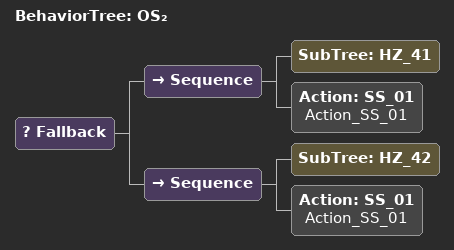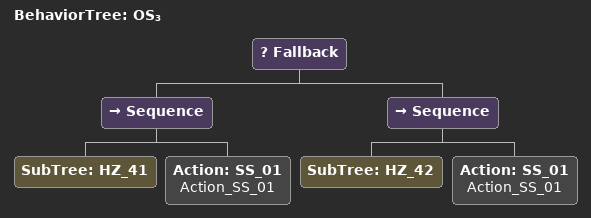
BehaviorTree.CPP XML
<BehaviorTree ID="OS₂">
  <Fallback>
    <Sequence>
      <SubTree ID="HZ_41"/>
      <Action ID="SS_01" name="Action_SS_01"/>
    </Sequence>
    <Sequence>
      <SubTree ID="HZ_42"/>
      <Action ID="SS_01" name="Action_SS_01"/>
    </Sequence>
  </Fallback>
</BehaviorTree>

<BehaviorTree ID="OS₃">
  <Fallback>
    <Sequence>
      <SubTree ID="HZ_41"/>
      <Action ID="SS_01" name="Action_SS_01"/>
    </Sequence>
    <Sequence>
      <SubTree ID="HZ_42"/>
      <Action ID="SS_01" name="Action_SS_01"/>
    </Sequence>
  </Fallback>
</BehaviorTree>
